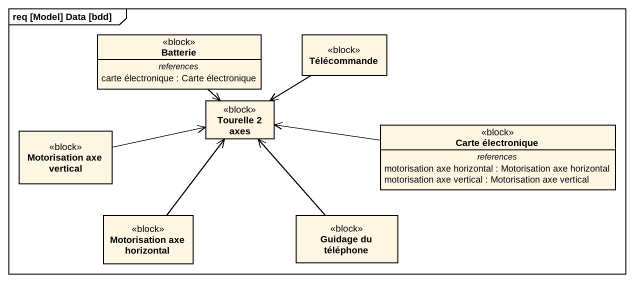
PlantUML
@startuml
mainframe req [Model] Data [bdd]
hide circle
hide empty members
class Batterie <<block>> {
  -- references --
  carte électronique : Carte électronique
}
class Télécommande <<block>>
class "Tourelle 2 axes" as Tourelle_2_axes <<block>>
class "Motorisation axe vertical" as Motorisation_axe_vertical <<block>>
class "Carte électronique" as Carte_électronique <<block>> {
  -- references --
  motorisation axe horizontal : Motorisation axe horizontal
  motorisation axe vertical : Motorisation axe vertical
}
class "Motorisation axe horizontal" as Motorisation_axe_horizontal <<block>>
class "Guidage du téléphone" as Guidage_du_téléphone <<block>>
Batterie --> Tourelle_2_axes
Télécommande --> Tourelle_2_axes
Motorisation_axe_vertical -right-> Tourelle_2_axes
Carte_électronique -left-> Tourelle_2_axes
Motorisation_axe_horizontal -up-> Tourelle_2_axes
Guidage_du_téléphone -up-> Tourelle_2_axes
@enduml
